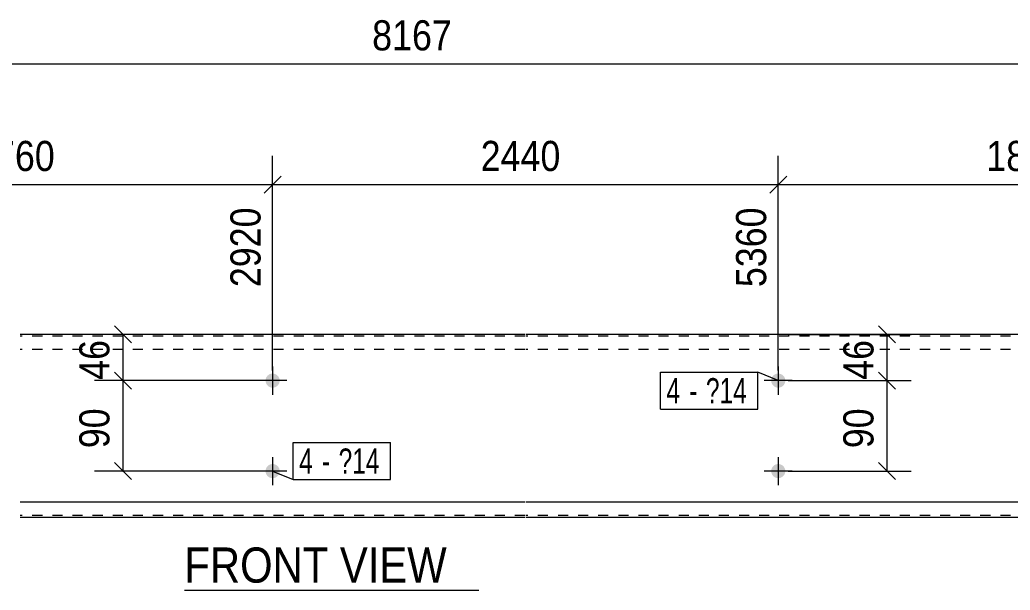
# Model space of a CAD drawing. Header units: millimetres. Extents: x 2 to 579, y 1 to 405.
# Drawn here: x 192.2 to 290.7, y 133.4 to 190.1 of the extents above; entities that cross this region are included whole.
import ezdxf

# ---------------------------------------------------------------- set-up
doc = ezdxf.new("R2010")
doc.units = ezdxf.units.MM
doc.linetypes.add('XKITLINE00', pattern=[0])
doc.linetypes.add('XKITLINE01', pattern=[4, 1, -1, 1, -1])
for name, color, linetype, lineweight in [('Bolt', 3, 'Continuous', 0), ('BoltMark', 7, 'Continuous', 0), ('Dimensions', 7, 'Continuous', 0), ('OtherObjectType', 7, 'Continuous', 0), ('Part', 2, 'Continuous', 0)]:
    doc.layers.add(name, color=color, linetype=linetype, lineweight=lineweight)
doc.styles.add('ARIAL', font='ARIAL.TTF')
doc.styles.add('ARIAL_NARROW', font='ARIALN.TTF')

# ---------------------------------------------------------------- blocks, each defined once
blk = doc.blocks.new('*A1')
at = {"layer": 'Bolt'}
for points in [[(268.325, 154.196), (268.322, 154.161), (268.318, 154.127), (268.312, 154.093), (268.305, 154.06), (268.296, 154.027), (268.285, 153.994), (268.272, 153.962), (268.259, 153.931), (268.243, 153.9), (268.226, 153.87), (268.208, 153.841), (268.188, 153.813), (268.167, 153.786), (268.144, 153.76), (268.121, 153.735), (268.096, 153.711), (268.07, 153.689), (268.043, 153.668), (268.015, 153.648), (267.986, 153.63), (267.956, 153.613), (267.925, 153.597), (267.894, 153.583), (267.862, 153.571), (267.829, 153.56), (267.796, 153.551), (267.762, 153.543), (267.728, 153.538), (267.694, 153.533), (267.66, 153.531), (267.626, 153.53), (267.591, 153.531), (267.557, 153.533), (267.523, 153.538), (267.489, 153.543), (267.456, 153.551), (267.423, 153.56), (267.39, 153.571), (267.358, 153.583), (267.326, 153.597), (267.296, 153.613), (267.266, 153.63), (267.237, 153.648), (267.209, 153.668), (267.182, 153.689), (267.156, 153.711), (267.131, 153.735), (267.107, 153.76), (267.085, 153.786), (267.063, 153.813), (267.044, 153.841), (267.025, 153.87), (267.008, 153.9), (266.993, 153.931), (266.979, 153.962), (266.967, 153.994), (266.956, 154.027), (266.947, 154.06), (266.939, 154.093), (266.933, 154.127), (266.929, 154.161), (266.927, 154.196), (266.926, 154.23), (266.927, 154.264), (266.929, 154.299), (266.933, 154.333), (266.939, 154.367), (266.947, 154.4), (266.956, 154.433), (266.967, 154.466), (266.979, 154.498), (266.993, 154.529), (267.008, 154.56), (267.025, 154.59), (267.044, 154.619), (267.063, 154.647), (267.085, 154.674), (267.107, 154.7), (267.131, 154.725), (267.156, 154.749), (267.182, 154.771), (267.209, 154.792), (267.237, 154.812), (267.266, 154.83), (267.296, 154.847), (267.326, 154.863), (267.358, 154.877), (267.39, 154.889), (267.423, 154.9), (267.456, 154.909), (267.489, 154.917), (267.523, 154.922), (267.557, 154.927), (267.591, 154.929), (267.626, 154.93), (267.66, 154.929), (267.694, 154.927), (267.728, 154.922), (267.762, 154.917), (267.796, 154.909), (267.829, 154.9), (267.862, 154.889), (267.894, 154.877), (267.925, 154.863), (267.956, 154.847), (267.986, 154.83), (268.015, 154.812), (268.043, 154.792), (268.07, 154.771), (268.096, 154.749), (268.121, 154.725), (268.144, 154.7), (268.167, 154.674), (268.188, 154.647), (268.208, 154.619), (268.226, 154.59), (268.243, 154.56), (268.259, 154.529), (268.272, 154.498), (268.285, 154.466), (268.296, 154.433), (268.305, 154.4), (268.312, 154.367), (268.318, 154.333), (268.322, 154.299), (268.325, 154.264), (268.326, 154.23)], [(268.325, 145.196), (268.322, 145.161), (268.318, 145.127), (268.312, 145.093), (268.305, 145.06), (268.296, 145.027), (268.285, 144.994), (268.272, 144.962), (268.259, 144.931), (268.243, 144.9), (268.226, 144.87), (268.208, 144.841), (268.188, 144.813), (268.167, 144.786), (268.144, 144.76), (268.121, 144.735), (268.096, 144.711), (268.07, 144.689), (268.043, 144.668), (268.015, 144.648), (267.986, 144.63), (267.956, 144.613), (267.925, 144.597), (267.894, 144.583), (267.862, 144.571), (267.829, 144.56), (267.796, 144.551), (267.762, 144.543), (267.728, 144.538), (267.694, 144.533), (267.66, 144.531), (267.626, 144.53), (267.591, 144.531), (267.557, 144.533), (267.523, 144.538), (267.489, 144.543), (267.456, 144.551), (267.423, 144.56), (267.39, 144.571), (267.358, 144.583), (267.326, 144.597), (267.296, 144.613), (267.266, 144.63), (267.237, 144.648), (267.209, 144.668), (267.182, 144.689), (267.156, 144.711), (267.131, 144.735), (267.107, 144.76), (267.085, 144.786), (267.063, 144.813), (267.044, 144.841), (267.025, 144.87), (267.008, 144.9), (266.993, 144.931), (266.979, 144.962), (266.967, 144.994), (266.956, 145.027), (266.947, 145.06), (266.939, 145.093), (266.933, 145.127), (266.929, 145.161), (266.927, 145.196), (266.926, 145.23), (266.927, 145.264), (266.929, 145.299), (266.933, 145.333), (266.939, 145.367), (266.947, 145.4), (266.956, 145.433), (266.967, 145.466), (266.979, 145.498), (266.993, 145.529), (267.008, 145.56), (267.025, 145.59), (267.044, 145.619), (267.063, 145.647), (267.085, 145.674), (267.107, 145.7), (267.131, 145.725), (267.156, 145.749), (267.182, 145.771), (267.209, 145.792), (267.237, 145.812), (267.266, 145.83), (267.296, 145.847), (267.326, 145.863), (267.358, 145.877), (267.39, 145.889), (267.423, 145.9), (267.456, 145.909), (267.489, 145.917), (267.523, 145.922), (267.557, 145.927), (267.591, 145.929), (267.626, 145.93), (267.66, 145.929), (267.694, 145.927), (267.728, 145.922), (267.762, 145.917), (267.796, 145.909), (267.829, 145.9), (267.862, 145.889), (267.894, 145.877), (267.925, 145.863), (267.956, 145.847), (267.986, 145.83), (268.015, 145.812), (268.043, 145.792), (268.07, 145.771), (268.096, 145.749), (268.121, 145.725), (268.144, 145.7), (268.167, 145.674), (268.188, 145.647), (268.208, 145.619), (268.226, 145.59), (268.243, 145.56), (268.259, 145.529), (268.272, 145.498), (268.285, 145.466), (268.296, 145.433), (268.305, 145.4), (268.312, 145.367), (268.318, 145.333), (268.322, 145.299), (268.325, 145.264), (268.326, 145.23)]]:
    blk.add_hatch(color=3, dxfattribs=at).paths.add_polyline_path(points, flags=17)
at = {"layer": 'Bolt', "color": 3, "linetype": 'XKITLINE00', "lineweight": 0}
for p, q in [((267.626, 155.63), (267.626, 152.83)), ((269.026, 154.23), (266.226, 154.23)), ((267.626, 146.63), (267.626, 143.83)), ((269.026, 145.23), (266.226, 145.23))]:
    blk.add_line(p, q, dxfattribs=at)
blk = doc.blocks.new('*A2')
at = {"layer": 'Bolt'}
for points in [[(268.325, 154.196), (268.322, 154.161), (268.318, 154.127), (268.312, 154.093), (268.305, 154.06), (268.296, 154.027), (268.285, 153.994), (268.272, 153.962), (268.259, 153.931), (268.243, 153.9), (268.226, 153.87), (268.208, 153.841), (268.188, 153.813), (268.167, 153.786), (268.144, 153.76), (268.121, 153.735), (268.096, 153.711), (268.07, 153.689), (268.043, 153.668), (268.015, 153.648), (267.986, 153.63), (267.956, 153.613), (267.925, 153.597), (267.894, 153.583), (267.862, 153.571), (267.829, 153.56), (267.796, 153.551), (267.762, 153.543), (267.728, 153.538), (267.694, 153.533), (267.66, 153.531), (267.626, 153.53), (267.591, 153.531), (267.557, 153.533), (267.523, 153.538), (267.489, 153.543), (267.456, 153.551), (267.423, 153.56), (267.39, 153.571), (267.358, 153.583), (267.326, 153.597), (267.296, 153.613), (267.266, 153.63), (267.237, 153.648), (267.209, 153.668), (267.182, 153.689), (267.156, 153.711), (267.131, 153.735), (267.107, 153.76), (267.085, 153.786), (267.063, 153.813), (267.044, 153.841), (267.025, 153.87), (267.008, 153.9), (266.993, 153.931), (266.979, 153.962), (266.967, 153.994), (266.956, 154.027), (266.947, 154.06), (266.939, 154.093), (266.933, 154.127), (266.929, 154.161), (266.927, 154.196), (266.926, 154.23), (266.927, 154.264), (266.929, 154.299), (266.933, 154.333), (266.939, 154.367), (266.947, 154.4), (266.956, 154.433), (266.967, 154.466), (266.979, 154.498), (266.993, 154.529), (267.008, 154.56), (267.025, 154.59), (267.044, 154.619), (267.063, 154.647), (267.085, 154.674), (267.107, 154.7), (267.131, 154.725), (267.156, 154.749), (267.182, 154.771), (267.209, 154.792), (267.237, 154.812), (267.266, 154.83), (267.296, 154.847), (267.326, 154.863), (267.358, 154.877), (267.39, 154.889), (267.423, 154.9), (267.456, 154.909), (267.489, 154.917), (267.523, 154.922), (267.557, 154.927), (267.591, 154.929), (267.626, 154.93), (267.66, 154.929), (267.694, 154.927), (267.728, 154.922), (267.762, 154.917), (267.796, 154.909), (267.829, 154.9), (267.862, 154.889), (267.894, 154.877), (267.925, 154.863), (267.956, 154.847), (267.986, 154.83), (268.015, 154.812), (268.043, 154.792), (268.07, 154.771), (268.096, 154.749), (268.121, 154.725), (268.144, 154.7), (268.167, 154.674), (268.188, 154.647), (268.208, 154.619), (268.226, 154.59), (268.243, 154.56), (268.259, 154.529), (268.272, 154.498), (268.285, 154.466), (268.296, 154.433), (268.305, 154.4), (268.312, 154.367), (268.318, 154.333), (268.322, 154.299), (268.325, 154.264), (268.326, 154.23)], [(268.325, 145.196), (268.322, 145.161), (268.318, 145.127), (268.312, 145.093), (268.305, 145.06), (268.296, 145.027), (268.285, 144.994), (268.272, 144.962), (268.259, 144.931), (268.243, 144.9), (268.226, 144.87), (268.208, 144.841), (268.188, 144.813), (268.167, 144.786), (268.144, 144.76), (268.121, 144.735), (268.096, 144.711), (268.07, 144.689), (268.043, 144.668), (268.015, 144.648), (267.986, 144.63), (267.956, 144.613), (267.925, 144.597), (267.894, 144.583), (267.862, 144.571), (267.829, 144.56), (267.796, 144.551), (267.762, 144.543), (267.728, 144.538), (267.694, 144.533), (267.66, 144.531), (267.626, 144.53), (267.591, 144.531), (267.557, 144.533), (267.523, 144.538), (267.489, 144.543), (267.456, 144.551), (267.423, 144.56), (267.39, 144.571), (267.358, 144.583), (267.326, 144.597), (267.296, 144.613), (267.266, 144.63), (267.237, 144.648), (267.209, 144.668), (267.182, 144.689), (267.156, 144.711), (267.131, 144.735), (267.107, 144.76), (267.085, 144.786), (267.063, 144.813), (267.044, 144.841), (267.025, 144.87), (267.008, 144.9), (266.993, 144.931), (266.979, 144.962), (266.967, 144.994), (266.956, 145.027), (266.947, 145.06), (266.939, 145.093), (266.933, 145.127), (266.929, 145.161), (266.927, 145.196), (266.926, 145.23), (266.927, 145.264), (266.929, 145.299), (266.933, 145.333), (266.939, 145.367), (266.947, 145.4), (266.956, 145.433), (266.967, 145.466), (266.979, 145.498), (266.993, 145.529), (267.008, 145.56), (267.025, 145.59), (267.044, 145.619), (267.063, 145.647), (267.085, 145.674), (267.107, 145.7), (267.131, 145.725), (267.156, 145.749), (267.182, 145.771), (267.209, 145.792), (267.237, 145.812), (267.266, 145.83), (267.296, 145.847), (267.326, 145.863), (267.358, 145.877), (267.39, 145.889), (267.423, 145.9), (267.456, 145.909), (267.489, 145.917), (267.523, 145.922), (267.557, 145.927), (267.591, 145.929), (267.626, 145.93), (267.66, 145.929), (267.694, 145.927), (267.728, 145.922), (267.762, 145.917), (267.796, 145.909), (267.829, 145.9), (267.862, 145.889), (267.894, 145.877), (267.925, 145.863), (267.956, 145.847), (267.986, 145.83), (268.015, 145.812), (268.043, 145.792), (268.07, 145.771), (268.096, 145.749), (268.121, 145.725), (268.144, 145.7), (268.167, 145.674), (268.188, 145.647), (268.208, 145.619), (268.226, 145.59), (268.243, 145.56), (268.259, 145.529), (268.272, 145.498), (268.285, 145.466), (268.296, 145.433), (268.305, 145.4), (268.312, 145.367), (268.318, 145.333), (268.322, 145.299), (268.325, 145.264), (268.326, 145.23)]]:
    blk.add_hatch(color=3, dxfattribs=at).paths.add_polyline_path(points, flags=17)
at = {"layer": 'Bolt', "color": 3, "linetype": 'XKITLINE00', "lineweight": 0}
for p, q in [((267.626, 155.63), (267.626, 152.83)), ((269.026, 154.23), (266.226, 154.23)), ((267.626, 146.63), (267.626, 143.83)), ((269.026, 145.23), (266.226, 145.23))]:
    blk.add_line(p, q, dxfattribs=at)
blk = doc.blocks.new('*A3')
at = {"layer": 'Bolt'}
for points in [[(218.031, 154.196), (218.028, 154.161), (218.024, 154.127), (218.018, 154.093), (218.011, 154.06), (218.002, 154.027), (217.991, 153.994), (217.979, 153.962), (217.965, 153.931), (217.949, 153.9), (217.932, 153.87), (217.914, 153.841), (217.894, 153.813), (217.873, 153.786), (217.85, 153.76), (217.827, 153.735), (217.802, 153.711), (217.776, 153.689), (217.749, 153.668), (217.721, 153.648), (217.692, 153.63), (217.662, 153.613), (217.631, 153.597), (217.6, 153.583), (217.568, 153.571), (217.535, 153.56), (217.502, 153.551), (217.468, 153.543), (217.435, 153.538), (217.4, 153.533), (217.366, 153.531), (217.332, 153.53), (217.297, 153.531), (217.263, 153.533), (217.229, 153.538), (217.195, 153.543), (217.162, 153.551), (217.129, 153.56), (217.096, 153.571), (217.064, 153.583), (217.033, 153.597), (217.002, 153.613), (216.972, 153.63), (216.943, 153.648), (216.915, 153.668), (216.888, 153.689), (216.862, 153.711), (216.837, 153.735), (216.813, 153.76), (216.791, 153.786), (216.77, 153.813), (216.75, 153.841), (216.731, 153.87), (216.714, 153.9), (216.699, 153.931), (216.685, 153.962), (216.673, 153.994), (216.662, 154.027), (216.653, 154.06), (216.645, 154.093), (216.639, 154.127), (216.635, 154.161), (216.633, 154.196), (216.632, 154.23), (216.633, 154.264), (216.635, 154.299), (216.639, 154.333), (216.645, 154.367), (216.653, 154.4), (216.662, 154.433), (216.673, 154.466), (216.685, 154.498), (216.699, 154.529), (216.714, 154.56), (216.731, 154.59), (216.75, 154.619), (216.77, 154.647), (216.791, 154.674), (216.813, 154.7), (216.837, 154.725), (216.862, 154.749), (216.888, 154.771), (216.915, 154.792), (216.943, 154.812), (216.972, 154.83), (217.002, 154.847), (217.033, 154.863), (217.064, 154.877), (217.096, 154.889), (217.129, 154.9), (217.162, 154.909), (217.195, 154.917), (217.229, 154.922), (217.263, 154.927), (217.297, 154.929), (217.332, 154.93), (217.366, 154.929), (217.4, 154.927), (217.435, 154.922), (217.468, 154.917), (217.502, 154.909), (217.535, 154.9), (217.568, 154.889), (217.6, 154.877), (217.631, 154.863), (217.662, 154.847), (217.692, 154.83), (217.721, 154.812), (217.749, 154.792), (217.776, 154.771), (217.802, 154.749), (217.827, 154.725), (217.85, 154.7), (217.873, 154.674), (217.894, 154.647), (217.914, 154.619), (217.932, 154.59), (217.949, 154.56), (217.965, 154.529), (217.979, 154.498), (217.991, 154.466), (218.002, 154.433), (218.011, 154.4), (218.018, 154.367), (218.024, 154.333), (218.028, 154.299), (218.031, 154.264), (218.032, 154.23)], [(218.031, 145.196), (218.028, 145.161), (218.024, 145.127), (218.018, 145.093), (218.011, 145.06), (218.002, 145.027), (217.991, 144.994), (217.979, 144.962), (217.965, 144.931), (217.949, 144.9), (217.932, 144.87), (217.914, 144.841), (217.894, 144.813), (217.873, 144.786), (217.85, 144.76), (217.827, 144.735), (217.802, 144.711), (217.776, 144.689), (217.749, 144.668), (217.721, 144.648), (217.692, 144.63), (217.662, 144.613), (217.631, 144.597), (217.6, 144.583), (217.568, 144.571), (217.535, 144.56), (217.502, 144.551), (217.468, 144.543), (217.435, 144.538), (217.4, 144.533), (217.366, 144.531), (217.332, 144.53), (217.297, 144.531), (217.263, 144.533), (217.229, 144.538), (217.195, 144.543), (217.162, 144.551), (217.129, 144.56), (217.096, 144.571), (217.064, 144.583), (217.033, 144.597), (217.002, 144.613), (216.972, 144.63), (216.943, 144.648), (216.915, 144.668), (216.888, 144.689), (216.862, 144.711), (216.837, 144.735), (216.813, 144.76), (216.791, 144.786), (216.77, 144.813), (216.75, 144.841), (216.731, 144.87), (216.714, 144.9), (216.699, 144.931), (216.685, 144.962), (216.673, 144.994), (216.662, 145.027), (216.653, 145.06), (216.645, 145.093), (216.639, 145.127), (216.635, 145.161), (216.633, 145.196), (216.632, 145.23), (216.633, 145.264), (216.635, 145.299), (216.639, 145.333), (216.645, 145.367), (216.653, 145.4), (216.662, 145.433), (216.673, 145.466), (216.685, 145.498), (216.699, 145.529), (216.714, 145.56), (216.731, 145.59), (216.75, 145.619), (216.77, 145.647), (216.791, 145.674), (216.813, 145.7), (216.837, 145.725), (216.862, 145.749), (216.888, 145.771), (216.915, 145.792), (216.943, 145.812), (216.972, 145.83), (217.002, 145.847), (217.033, 145.863), (217.064, 145.877), (217.096, 145.889), (217.129, 145.9), (217.162, 145.909), (217.195, 145.917), (217.229, 145.922), (217.263, 145.927), (217.297, 145.929), (217.332, 145.93), (217.366, 145.929), (217.4, 145.927), (217.435, 145.922), (217.468, 145.917), (217.502, 145.909), (217.535, 145.9), (217.568, 145.889), (217.6, 145.877), (217.631, 145.863), (217.662, 145.847), (217.692, 145.83), (217.721, 145.812), (217.749, 145.792), (217.776, 145.771), (217.802, 145.749), (217.827, 145.725), (217.85, 145.7), (217.873, 145.674), (217.894, 145.647), (217.914, 145.619), (217.932, 145.59), (217.949, 145.56), (217.965, 145.529), (217.979, 145.498), (217.991, 145.466), (218.002, 145.433), (218.011, 145.4), (218.018, 145.367), (218.024, 145.333), (218.028, 145.299), (218.031, 145.264), (218.032, 145.23)]]:
    blk.add_hatch(color=3, dxfattribs=at).paths.add_polyline_path(points, flags=17)
at = {"layer": 'Bolt', "color": 3, "linetype": 'XKITLINE00', "lineweight": 0}
for p, q in [((217.332, 155.63), (217.332, 152.83)), ((218.732, 154.23), (215.932, 154.23)), ((217.332, 146.63), (217.332, 143.83)), ((218.732, 145.23), (215.932, 145.23))]:
    blk.add_line(p, q, dxfattribs=at)
blk = doc.blocks.new('*A4')
at = {"layer": 'Bolt'}
for points in [[(218.031, 154.196), (218.028, 154.161), (218.024, 154.127), (218.018, 154.093), (218.011, 154.06), (218.002, 154.027), (217.991, 153.994), (217.979, 153.962), (217.965, 153.931), (217.949, 153.9), (217.932, 153.87), (217.914, 153.841), (217.894, 153.813), (217.873, 153.786), (217.85, 153.76), (217.827, 153.735), (217.802, 153.711), (217.776, 153.689), (217.749, 153.668), (217.721, 153.648), (217.692, 153.63), (217.662, 153.613), (217.631, 153.597), (217.6, 153.583), (217.568, 153.571), (217.535, 153.56), (217.502, 153.551), (217.468, 153.543), (217.435, 153.538), (217.4, 153.533), (217.366, 153.531), (217.332, 153.53), (217.297, 153.531), (217.263, 153.533), (217.229, 153.538), (217.195, 153.543), (217.162, 153.551), (217.129, 153.56), (217.096, 153.571), (217.064, 153.583), (217.033, 153.597), (217.002, 153.613), (216.972, 153.63), (216.943, 153.648), (216.915, 153.668), (216.888, 153.689), (216.862, 153.711), (216.837, 153.735), (216.813, 153.76), (216.791, 153.786), (216.77, 153.813), (216.75, 153.841), (216.731, 153.87), (216.714, 153.9), (216.699, 153.931), (216.685, 153.962), (216.673, 153.994), (216.662, 154.027), (216.653, 154.06), (216.645, 154.093), (216.639, 154.127), (216.635, 154.161), (216.633, 154.196), (216.632, 154.23), (216.633, 154.264), (216.635, 154.299), (216.639, 154.333), (216.645, 154.367), (216.653, 154.4), (216.662, 154.433), (216.673, 154.466), (216.685, 154.498), (216.699, 154.529), (216.714, 154.56), (216.731, 154.59), (216.75, 154.619), (216.77, 154.647), (216.791, 154.674), (216.813, 154.7), (216.837, 154.725), (216.862, 154.749), (216.888, 154.771), (216.915, 154.792), (216.943, 154.812), (216.972, 154.83), (217.002, 154.847), (217.033, 154.863), (217.064, 154.877), (217.096, 154.889), (217.129, 154.9), (217.162, 154.909), (217.195, 154.917), (217.229, 154.922), (217.263, 154.927), (217.297, 154.929), (217.332, 154.93), (217.366, 154.929), (217.4, 154.927), (217.435, 154.922), (217.468, 154.917), (217.502, 154.909), (217.535, 154.9), (217.568, 154.889), (217.6, 154.877), (217.631, 154.863), (217.662, 154.847), (217.692, 154.83), (217.721, 154.812), (217.749, 154.792), (217.776, 154.771), (217.802, 154.749), (217.827, 154.725), (217.85, 154.7), (217.873, 154.674), (217.894, 154.647), (217.914, 154.619), (217.932, 154.59), (217.949, 154.56), (217.965, 154.529), (217.979, 154.498), (217.991, 154.466), (218.002, 154.433), (218.011, 154.4), (218.018, 154.367), (218.024, 154.333), (218.028, 154.299), (218.031, 154.264), (218.032, 154.23)], [(218.031, 145.196), (218.028, 145.161), (218.024, 145.127), (218.018, 145.093), (218.011, 145.06), (218.002, 145.027), (217.991, 144.994), (217.979, 144.962), (217.965, 144.931), (217.949, 144.9), (217.932, 144.87), (217.914, 144.841), (217.894, 144.813), (217.873, 144.786), (217.85, 144.76), (217.827, 144.735), (217.802, 144.711), (217.776, 144.689), (217.749, 144.668), (217.721, 144.648), (217.692, 144.63), (217.662, 144.613), (217.631, 144.597), (217.6, 144.583), (217.568, 144.571), (217.535, 144.56), (217.502, 144.551), (217.468, 144.543), (217.435, 144.538), (217.4, 144.533), (217.366, 144.531), (217.332, 144.53), (217.297, 144.531), (217.263, 144.533), (217.229, 144.538), (217.195, 144.543), (217.162, 144.551), (217.129, 144.56), (217.096, 144.571), (217.064, 144.583), (217.033, 144.597), (217.002, 144.613), (216.972, 144.63), (216.943, 144.648), (216.915, 144.668), (216.888, 144.689), (216.862, 144.711), (216.837, 144.735), (216.813, 144.76), (216.791, 144.786), (216.77, 144.813), (216.75, 144.841), (216.731, 144.87), (216.714, 144.9), (216.699, 144.931), (216.685, 144.962), (216.673, 144.994), (216.662, 145.027), (216.653, 145.06), (216.645, 145.093), (216.639, 145.127), (216.635, 145.161), (216.633, 145.196), (216.632, 145.23), (216.633, 145.264), (216.635, 145.299), (216.639, 145.333), (216.645, 145.367), (216.653, 145.4), (216.662, 145.433), (216.673, 145.466), (216.685, 145.498), (216.699, 145.529), (216.714, 145.56), (216.731, 145.59), (216.75, 145.619), (216.77, 145.647), (216.791, 145.674), (216.813, 145.7), (216.837, 145.725), (216.862, 145.749), (216.888, 145.771), (216.915, 145.792), (216.943, 145.812), (216.972, 145.83), (217.002, 145.847), (217.033, 145.863), (217.064, 145.877), (217.096, 145.889), (217.129, 145.9), (217.162, 145.909), (217.195, 145.917), (217.229, 145.922), (217.263, 145.927), (217.297, 145.929), (217.332, 145.93), (217.366, 145.929), (217.4, 145.927), (217.435, 145.922), (217.468, 145.917), (217.502, 145.909), (217.535, 145.9), (217.568, 145.889), (217.6, 145.877), (217.631, 145.863), (217.662, 145.847), (217.692, 145.83), (217.721, 145.812), (217.749, 145.792), (217.776, 145.771), (217.802, 145.749), (217.827, 145.725), (217.85, 145.7), (217.873, 145.674), (217.894, 145.647), (217.914, 145.619), (217.932, 145.59), (217.949, 145.56), (217.965, 145.529), (217.979, 145.498), (217.991, 145.466), (218.002, 145.433), (218.011, 145.4), (218.018, 145.367), (218.024, 145.333), (218.028, 145.299), (218.031, 145.264), (218.032, 145.23)]]:
    blk.add_hatch(color=3, dxfattribs=at).paths.add_polyline_path(points, flags=17)
at = {"layer": 'Bolt', "color": 3, "linetype": 'XKITLINE00', "lineweight": 0}
for p, q in [((217.332, 155.63), (217.332, 152.83)), ((218.732, 154.23), (215.932, 154.23)), ((217.332, 146.63), (217.332, 143.83)), ((218.732, 145.23), (215.932, 145.23))]:
    blk.add_line(p, q, dxfattribs=at)
blk = doc.blocks.new('*A9')
at = {"layer": 'Part', "color": 2, "linetype": 'XKITLINE00', "lineweight": 0}
for p, q in [((242.429, 158.83), (192.235, 158.83)), ((292.723, 158.83), (242.529, 158.83)), ((242.429, 142.13), (192.235, 142.13)), ((292.723, 142.13), (242.529, 142.13)), ((192.235, 140.63), (242.429, 140.63)), ((242.529, 140.63), (292.723, 140.63))]:
    blk.add_line(p, q, dxfattribs=at)
at = {"layer": 'Part', "color": 7, "linetype": 'XKITLINE01', "lineweight": 0}
for p, q in [((242.429, 158.65), (192.235, 158.65)), ((292.723, 158.65), (242.529, 158.65)), ((242.429, 157.33), (192.235, 157.33)), ((292.723, 157.33), (242.529, 157.33)), ((242.429, 140.81), (192.235, 140.81)), ((292.723, 140.81), (242.529, 140.81))]:
    blk.add_line(p, q, dxfattribs=at)
blk = doc.blocks.new('*A29')
at = {"layer": 'Dimensions', "color": 7, "linetype": 'XKITLINE00', "lineweight": 0}
for p, q in [((201.601, 155.079), (203.299, 153.381)), ((216.332, 154.23), (199.6, 154.23)), ((202.45, 145.23), (202.45, 154.23)), ((201.601, 146.079), (203.299, 144.381)), ((216.332, 145.23), (199.6, 145.23))]:
    blk.add_line(p, q, dxfattribs=at)
at = {"layer": 'Dimensions', "color": 3}
for p in [(202.45, 154.23), (202.45, 145.23)]:
    blk.add_point(p, dxfattribs=at)
at = {"layer": 'Dimensions', "color": 3, "style": 'ARIAL', "width": 0.85}
blk.add_text('90', height=3, rotation=90.00021, dxfattribs=at).set_placement((201.1, 147.505))
blk = doc.blocks.new('*A30')
at = {"layer": 'Dimensions', "color": 7, "linetype": 'XKITLINE00', "lineweight": 0}
for p, q in [((201.601, 159.679), (203.299, 157.981)), ((216.332, 158.83), (199.6, 158.83)), ((202.45, 154.23), (202.45, 158.83)), ((201.601, 155.079), (203.299, 153.381)), ((216.332, 154.23), (199.6, 154.23))]:
    blk.add_line(p, q, dxfattribs=at)
at = {"layer": 'Dimensions', "color": 3}
for p in [(202.45, 158.83), (202.45, 154.23)]:
    blk.add_point(p, dxfattribs=at)
at = {"layer": 'Dimensions', "color": 3, "style": 'ARIAL', "width": 0.85}
blk.add_text('46', height=3, rotation=90.00021, dxfattribs=at).set_placement((201.1, 154.305))
blk = doc.blocks.new('*A31')
at = {"layer": 'Dimensions', "color": 7, "linetype": 'XKITLINE00', "lineweight": 0}
for p, q in [((277.601, 155.079), (279.299, 153.381)), ((268.626, 154.23), (280.85, 154.23)), ((278.45, 145.23), (278.45, 154.23)), ((277.601, 146.079), (279.299, 144.381)), ((268.626, 145.23), (280.85, 145.23))]:
    blk.add_line(p, q, dxfattribs=at)
at = {"layer": 'Dimensions', "color": 3}
for p in [(278.45, 154.23), (278.45, 145.23)]:
    blk.add_point(p, dxfattribs=at)
at = {"layer": 'Dimensions', "color": 3, "style": 'ARIAL', "width": 0.85}
blk.add_text('90', height=3, rotation=90.00021, dxfattribs=at).set_placement((277.1, 147.505))
blk = doc.blocks.new('*A32')
at = {"layer": 'Dimensions', "color": 7, "linetype": 'XKITLINE00', "lineweight": 0}
for p, q in [((277.601, 159.679), (279.299, 157.981)), ((268.626, 158.83), (280.85, 158.83)), ((278.45, 154.23), (278.45, 158.83)), ((277.601, 155.079), (279.299, 153.381)), ((268.626, 154.23), (280.85, 154.23))]:
    blk.add_line(p, q, dxfattribs=at)
at = {"layer": 'Dimensions', "color": 3}
for p in [(278.45, 158.83), (278.45, 154.23)]:
    blk.add_point(p, dxfattribs=at)
at = {"layer": 'Dimensions', "color": 3, "style": 'ARIAL', "width": 0.85}
blk.add_text('46', height=3, rotation=90.00021, dxfattribs=at).set_placement((277.1, 154.305))
blk = doc.blocks.new('*A35')
at = {"layer": 'Dimensions', "color": 7, "linetype": 'XKITLINE00', "lineweight": 0}
blk.add_line((54.45, 185.73), (408.914, 185.73), dxfattribs=at)
at = {"layer": 'Dimensions', "color": 3, "style": 'ARIAL', "width": 0.85}
blk.add_text('8167', height=3, dxfattribs=at).set_placement((227.232, 187.08))
blk = doc.blocks.new('*A40')
at = {"layer": 'Dimensions', "color": 7, "linetype": 'XKITLINE00', "lineweight": 0}
for p, q in [((167.038, 155.23), (167.038, 176.58)), ((217.332, 155.23), (217.332, 176.58)), ((167.886, 174.579), (166.189, 172.881)), ((218.18, 174.579), (216.483, 172.881)), ((167.038, 173.73), (217.332, 173.73))]:
    blk.add_line(p, q, dxfattribs=at)
at = {"layer": 'Dimensions', "color": 3}
for p in [(167.038, 173.73), (217.332, 173.73)]:
    blk.add_point(p, dxfattribs=at)
at = {"layer": 'Dimensions', "color": 3, "style": 'ARIAL', "width": 0.85}
blk.add_text('1760', height=3, dxfattribs=at).set_placement((187.735, 175.08))
blk.add_text('2920', height=3, rotation=90.00021, dxfattribs=at).set_placement((216.132, 163.53))
blk = doc.blocks.new('*A41')
at = {"layer": 'Dimensions', "color": 7, "linetype": 'XKITLINE00', "lineweight": 0}
for p, q in [((217.332, 155.23), (217.332, 176.58)), ((267.626, 155.23), (267.626, 176.58)), ((218.18, 174.579), (216.483, 172.881)), ((268.474, 174.579), (266.777, 172.881)), ((217.332, 173.73), (267.626, 173.73))]:
    blk.add_line(p, q, dxfattribs=at)
at = {"layer": 'Dimensions', "color": 3}
for p in [(217.332, 173.73), (267.626, 173.73)]:
    blk.add_point(p, dxfattribs=at)
at = {"layer": 'Dimensions', "color": 3, "style": 'ARIAL', "width": 0.85}
blk.add_text('2440', height=3, dxfattribs=at).set_placement((238.029, 175.08))
blk.add_text('5360', height=3, rotation=90.00021, dxfattribs=at).set_placement((266.426, 163.53))
blk = doc.blocks.new('*A42')
at = {"layer": 'Dimensions', "color": 7, "linetype": 'XKITLINE00', "lineweight": 0}
for p, q in [((267.626, 155.23), (267.626, 176.58)), ((317.92, 155.23), (317.92, 176.58)), ((268.474, 174.579), (266.777, 172.881)), ((318.768, 174.579), (317.071, 172.881)), ((267.626, 173.73), (317.92, 173.73))]:
    blk.add_line(p, q, dxfattribs=at)
at = {"layer": 'Dimensions', "color": 3}
for p in [(267.626, 173.73), (317.92, 173.73)]:
    blk.add_point(p, dxfattribs=at)
at = {"layer": 'Dimensions', "color": 3, "style": 'ARIAL', "width": 0.85}
blk.add_text('1880', height=3, dxfattribs=at).set_placement((288.322, 175.08))
blk.add_text('7240', height=3, rotation=90.00021, dxfattribs=at).set_placement((316.72, 163.53))
blk = doc.blocks.new('*A49')
at = {"layer": 'BoltMark', "color": 7, "linetype": 'XKITLINE00', "lineweight": 0}
for p, q in [((219.368, 148.08), (229.056, 148.08)), ((219.368, 144.38), (219.368, 148.08)), ((229.056, 144.38), (229.056, 148.08)), ((217.332, 145.23), (219.368, 144.38)), ((219.368, 144.38), (229.056, 144.38))]:
    blk.add_line(p, q, dxfattribs=at)
at = {"layer": 'BoltMark', "color": 3, "style": 'ARIAL_NARROW', "width": 0.85}
for s, p in [('4', (219.968, 144.98)), ('?14', (223.897, 144.98)), ('-', (222.238, 144.98))]:
    blk.add_text(s, height=2.5, dxfattribs=at).set_placement(p)
blk = doc.blocks.new('*A50')
at = {"layer": 'BoltMark', "color": 7, "linetype": 'XKITLINE00', "lineweight": 0}
for p, q in [((255.901, 155.08), (265.59, 155.08)), ((255.901, 151.38), (255.901, 155.08)), ((265.59, 151.38), (265.59, 155.08)), ((267.626, 154.23), (265.59, 155.08)), ((255.901, 151.38), (265.59, 151.38))]:
    blk.add_line(p, q, dxfattribs=at)
at = {"layer": 'BoltMark', "color": 3, "style": 'ARIAL_NARROW', "width": 0.85}
for s, p in [('4', (256.501, 151.98)), ('?14', (260.43, 151.98)), ('-', (258.771, 151.98))]:
    blk.add_text(s, height=2.5, dxfattribs=at).set_placement(p)
blk = doc.blocks.new('*A52')
at = {"layer": 'OtherObjectType', "color": 7, "linetype": 'XKITLINE00', "lineweight": 0}
blk.add_line((208.557, 133.38), (237.856, 133.38), dxfattribs=at)
at = {"layer": 'OtherObjectType', "color": 7, "style": 'ARIAL', "width": 0.85}
blk.add_text('FRONT VIEW', height=3.5, dxfattribs=at).set_placement((208.557, 134.13))

msp = doc.modelspace()

# ---------------------------------------------------------------- block references
at = {"lineweight": 0}
for name in ['*A35', '*A40', '*A41', '*A42', '*A30', '*A32', '*A29', '*A3', '*A4', '*A50', '*A1', '*A2', '*A31', '*A49', '*A52']:
    msp.add_blockref(name, (0, 0), dxfattribs=at)
at = {"layer": 'Part', "lineweight": 0}
msp.add_blockref('*A9', (0, 0), dxfattribs=at)

doc.saveas('drawing.dxf')
